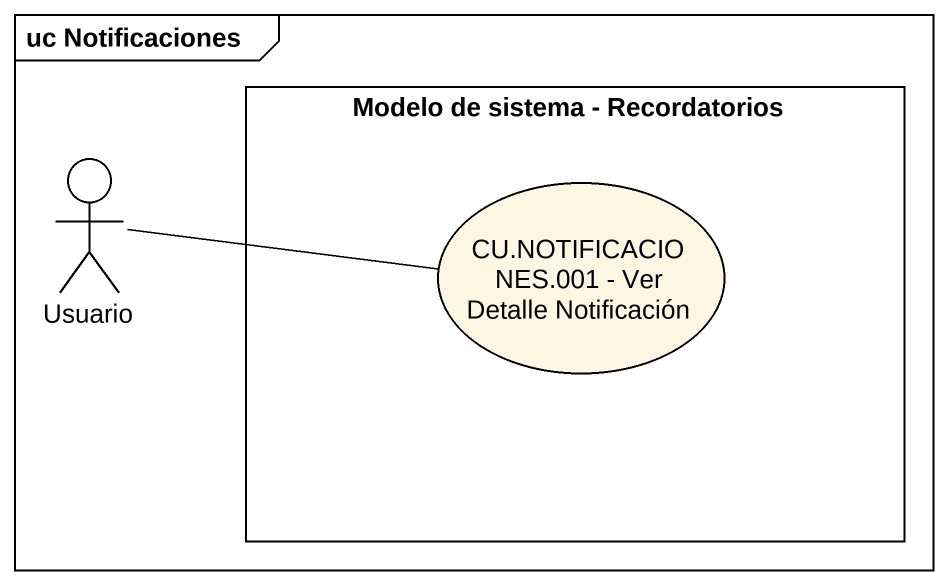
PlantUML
@startuml
mainframe uc Notificaciones
rectangle "Modelo de sistema - Recordatorios" as Modelo_de_sistema {
  usecase "CU.NOTIFICACIONES.001 - Ver Detalle Notificación" as CU_NOTIFICACIONES_001_Ver
}
actor Usuario
Usuario -right- CU_NOTIFICACIONES_001_Ver
@enduml
